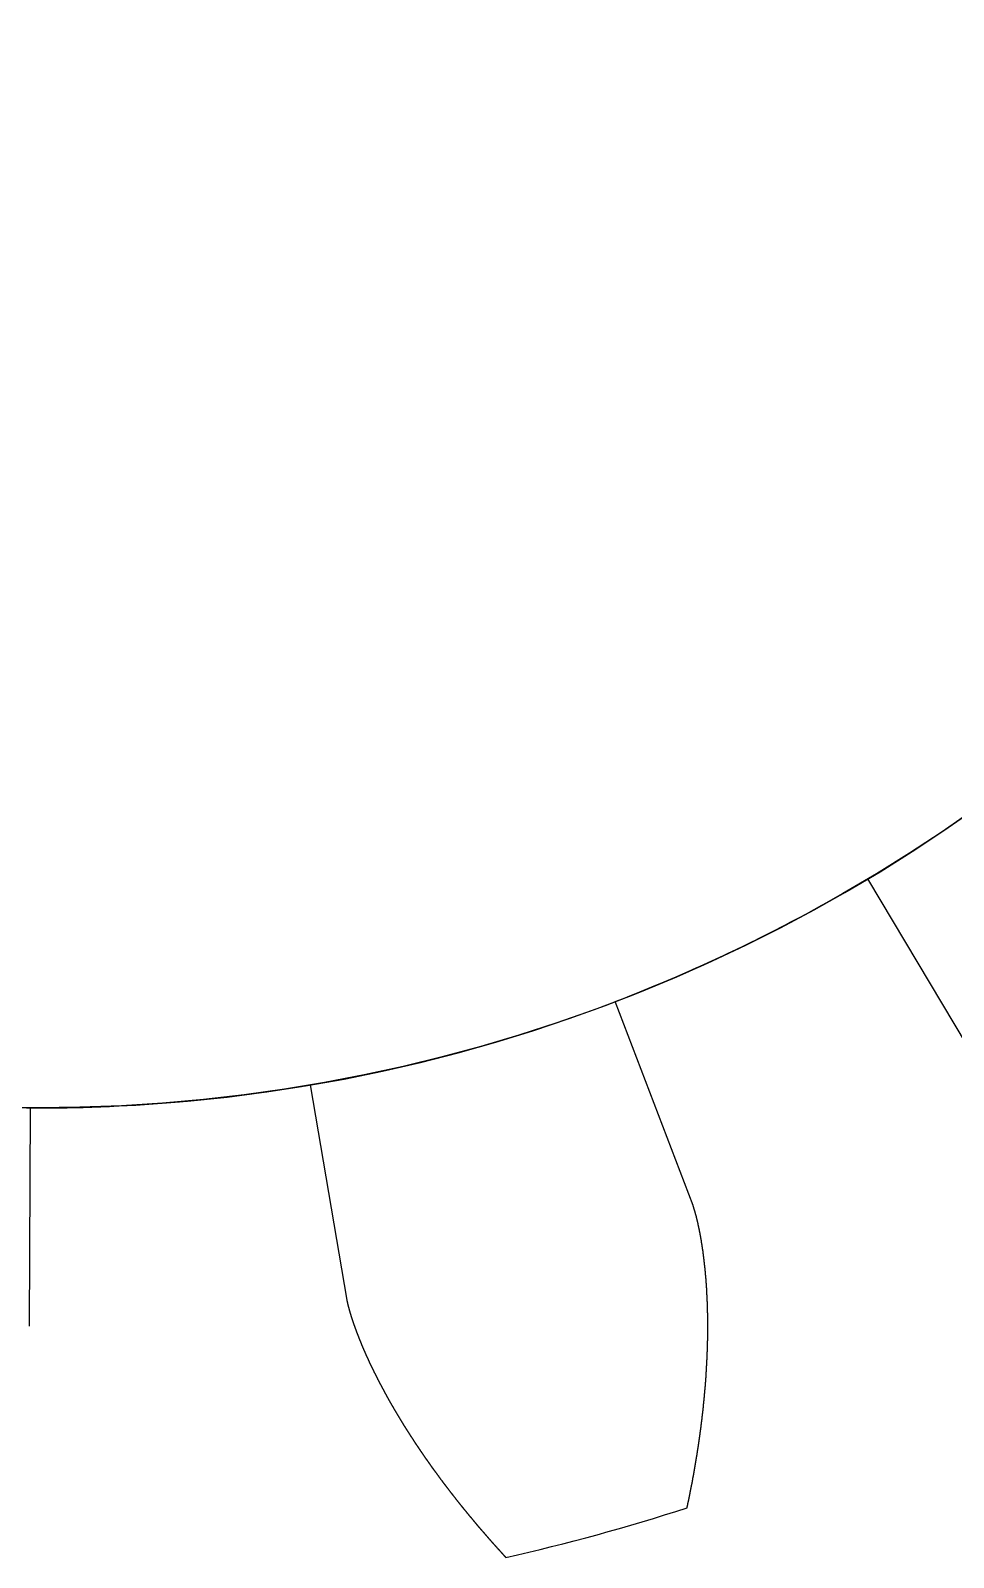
# Model space of a CAD drawing. Header units: centimetres. Extents: x -25.1 to 37.5, y -51.5 to 12.5.
# Drawn here: x 14.985 to 15.709, y -41.721 to -40.523 of the extents above; entities that cross this region are included whole.
import ezdxf

# ---------------------------------------------------------------- set-up
doc = ezdxf.new("R2010")
doc.units = ezdxf.units.CM
doc.header["$MEASUREMENT"] = 0
for name, color, linetype in [('robot assembler v21_Sketch67', 7, 'Continuous'), ('robot assembler v21_Sketch68', 7, 'Continuous'), ('robot assembler v21_Sketch69', 7, 'Continuous'), ('robot assembler v21_Sketch72', 7, 'Continuous')]:
    doc.layers.add(name, color=color, linetype=linetype)

msp = doc.modelspace()

# ---------------------------------------------------------------- linework, layer by layer
at = {"layer": 'robot assembler v21_Sketch67'}
for p, q in [((15.6418, -41.1891, 50.1), (15.7297, -41.3362, 50.1)), ((15.5049, -41.4453, 50.1), (15.4437, -41.2852, 50.1)), ((15.2044, -41.3507, 50.1), (15.2332, -41.5196, 50.1)), ((14.9842, -41.5401, 50.1), (14.985, -41.3687, 50.1)), ((15.5049, -41.4454, 50.1), (15.5049, -41.4453, 50.1)), ((15.2332, -41.5196, 50.1), (15.2332, -41.5197, 50.1))]:
    msp.add_line(p, q, dxfattribs=at)
msp.add_circle((14.991, -40.1, 50.1), 1.2687, dxfattribs=at)
for radius, start, end in [(1.2688, 290.9059, 300.8588), (1.2688, 269.7295, 279.6823), (1.6625, 282.7539, 287.8343)]:
    msp.add_arc((14.991, -40.1, 50.1), radius, start, end, dxfattribs=at)
for points in [[(15.5002, -41.6826, 50.1), (15.5002, -41.6823, 50.1), (15.5004, -41.6817, 50.1), (15.5006, -41.6808, 50.1), (15.5008, -41.6795, 50.1), (15.5011, -41.678, 50.1), (15.5015, -41.6765, 50.1), (15.5018, -41.6749, 50.1), (15.5021, -41.6734, 50.1), (15.5024, -41.6719, 50.1), (15.5027, -41.6703, 50.1), (15.503, -41.6688, 50.1), (15.5033, -41.6673, 50.1), (15.5036, -41.6658, 50.1), (15.5039, -41.6643, 50.1), (15.5042, -41.6628, 50.1), (15.5045, -41.6613, 50.1), (15.5047, -41.6598, 50.1), (15.505, -41.6583, 50.1), (15.5053, -41.6568, 50.1), (15.5056, -41.6553, 50.1), (15.5058, -41.6538, 50.1), (15.5061, -41.6523, 50.1), (15.5063, -41.6508, 50.1), (15.5066, -41.6493, 50.1), (15.5068, -41.6479, 50.1), (15.5071, -41.6464, 50.1), (15.5073, -41.6449, 50.1), (15.5076, -41.6434, 50.1), (15.5078, -41.642, 50.1), (15.5081, -41.6405, 50.1), (15.5083, -41.6391, 50.1), (15.5085, -41.6376, 50.1), (15.5087, -41.6362, 50.1), (15.509, -41.6347, 50.1), (15.5092, -41.6333, 50.1), (15.5094, -41.6318, 50.1), (15.5096, -41.6304, 50.1), (15.5098, -41.6289, 50.1), (15.51, -41.6275, 50.1), (15.5102, -41.6261, 50.1), (15.5104, -41.6247, 50.1), (15.5106, -41.6232, 50.1), (15.5108, -41.6218, 50.1), (15.511, -41.6204, 50.1), (15.5112, -41.619, 50.1), (15.5113, -41.6176, 50.1), (15.5115, -41.6162, 50.1), (15.5117, -41.6148, 50.1), (15.5119, -41.6134, 50.1), (15.512, -41.612, 50.1), (15.5122, -41.6106, 50.1), (15.5123, -41.6092, 50.1), (15.5125, -41.6078, 50.1), (15.5127, -41.6064, 50.1), (15.5128, -41.6051, 50.1), (15.513, -41.6037, 50.1), (15.5131, -41.6023, 50.1), (15.5132, -41.601, 50.1), (15.5134, -41.5996, 50.1), (15.5135, -41.5982, 50.1), (15.5136, -41.5969, 50.1), (15.5138, -41.5955, 50.1), (15.5139, -41.5942, 50.1), (15.514, -41.5929, 50.1), (15.5141, -41.5915, 50.1), (15.5142, -41.5902, 50.1), (15.5144, -41.5889, 50.1), (15.5145, -41.5875, 50.1), (15.5146, -41.5862, 50.1), (15.5147, -41.5849, 50.1), (15.5148, -41.5836, 50.1), (15.5149, -41.5823, 50.1), (15.515, -41.581, 50.1), (15.5151, -41.5797, 50.1), (15.5152, -41.5784, 50.1), (15.5152, -41.5771, 50.1), (15.5153, -41.5758, 50.1), (15.5154, -41.5745, 50.1), (15.5155, -41.5732, 50.1), (15.5155, -41.5719, 50.1), (15.5156, -41.5707, 50.1), (15.5157, -41.5694, 50.1), (15.5157, -41.5681, 50.1), (15.5158, -41.5669, 50.1), (15.5159, -41.5656, 50.1), (15.5159, -41.5644, 50.1), (15.516, -41.5631, 50.1), (15.516, -41.5619, 50.1), (15.5161, -41.5606, 50.1), (15.5161, -41.5594, 50.1), (15.5162, -41.5582, 50.1), (15.5162, -41.557, 50.1), (15.5162, -41.5557, 50.1), (15.5163, -41.5545, 50.1), (15.5163, -41.5533, 50.1), (15.5163, -41.5521, 50.1), (15.5164, -41.5509, 50.1), (15.5164, -41.5497, 50.1), (15.5164, -41.5485, 50.1), (15.5164, -41.5473, 50.1), (15.5164, -41.5462, 50.1), (15.5164, -41.545, 50.1), (15.5165, -41.5438, 50.1), (15.5165, -41.5426, 50.1), (15.5165, -41.5415, 50.1), (15.5165, -41.5403, 50.1), (15.5165, -41.5392, 50.1), (15.5165, -41.538, 50.1), (15.5165, -41.5369, 50.1), (15.5164, -41.5358, 50.1), (15.5164, -41.5346, 50.1), (15.5164, -41.5335, 50.1), (15.5164, -41.5324, 50.1), (15.5164, -41.5313, 50.1), (15.5164, -41.5301, 50.1), (15.5163, -41.529, 50.1), (15.5163, -41.5279, 50.1), (15.5163, -41.5268, 50.1), (15.5163, -41.5257, 50.1), (15.5162, -41.5247, 50.1), (15.5162, -41.5236, 50.1), (15.5162, -41.5225, 50.1), (15.5161, -41.5214, 50.1), (15.5161, -41.5204, 50.1), (15.516, -41.5193, 50.1), (15.516, -41.5183, 50.1), (15.5159, -41.5172, 50.1), (15.5159, -41.5162, 50.1), (15.5158, -41.5151, 50.1), (15.5158, -41.5141, 50.1), (15.5157, -41.5131, 50.1), (15.5157, -41.5121, 50.1), (15.5156, -41.5111, 50.1), (15.5156, -41.51, 50.1), (15.5155, -41.509, 50.1), (15.5154, -41.5081, 50.1), (15.5154, -41.5071, 50.1), (15.5153, -41.5061, 50.1), (15.5152, -41.5051, 50.1), (15.5151, -41.5041, 50.1), (15.5151, -41.5032, 50.1), (15.515, -41.5022, 50.1), (15.5149, -41.5012, 50.1), (15.5148, -41.5003, 50.1), (15.5147, -41.4994, 50.1), (15.5147, -41.4984, 50.1), (15.5146, -41.4975, 50.1), (15.5145, -41.4966, 50.1), (15.5144, -41.4957, 50.1), (15.5143, -41.4947, 50.1), (15.5142, -41.4938, 50.1), (15.5141, -41.4929, 50.1), (15.514, -41.4921, 50.1), (15.5139, -41.4912, 50.1), (15.5138, -41.4903, 50.1), (15.5137, -41.4894, 50.1), (15.5136, -41.4886, 50.1), (15.5135, -41.4877, 50.1), (15.5134, -41.4868, 50.1), (15.5133, -41.486, 50.1), (15.5132, -41.4852, 50.1), (15.5131, -41.4843, 50.1), (15.513, -41.4835, 50.1), (15.5129, -41.4827, 50.1), (15.5128, -41.4819, 50.1), (15.5127, -41.4811, 50.1), (15.5126, -41.4803, 50.1), (15.5124, -41.4795, 50.1), (15.5123, -41.4787, 50.1), (15.5122, -41.4779, 50.1), (15.5121, -41.4772, 50.1), (15.512, -41.4764, 50.1), (15.5119, -41.4757, 50.1), (15.5117, -41.4749, 50.1), (15.5116, -41.4742, 50.1), (15.5115, -41.4734, 50.1), (15.5114, -41.4727, 50.1), (15.5113, -41.472, 50.1), (15.5111, -41.4713, 50.1), (15.511, -41.4706, 50.1), (15.5109, -41.4699, 50.1), (15.5108, -41.4692, 50.1), (15.5106, -41.4686, 50.1), (15.5105, -41.4679, 50.1), (15.5104, -41.4672, 50.1), (15.5103, -41.4666, 50.1), (15.5101, -41.4659, 50.1), (15.51, -41.4653, 50.1), (15.5099, -41.4647, 50.1), (15.5098, -41.464, 50.1), (15.5096, -41.4634, 50.1), (15.5095, -41.4628, 50.1), (15.5094, -41.4622, 50.1), (15.5093, -41.4617, 50.1), (15.5091, -41.4611, 50.1), (15.509, -41.4605, 50.1), (15.5089, -41.46, 50.1), (15.5088, -41.4594, 50.1), (15.5087, -41.4589, 50.1), (15.5085, -41.4583, 50.1), (15.5084, -41.4578, 50.1), (15.5083, -41.4573, 50.1), (15.5082, -41.4568, 50.1), (15.508, -41.4563, 50.1), (15.5079, -41.4558, 50.1), (15.5078, -41.4553, 50.1), (15.5077, -41.4549, 50.1), (15.5076, -41.4544, 50.1), (15.5075, -41.454, 50.1), (15.5074, -41.4535, 50.1), (15.5072, -41.4531, 50.1), (15.5071, -41.4527, 50.1), (15.507, -41.4523, 50.1), (15.5069, -41.4519, 50.1), (15.5068, -41.4515, 50.1), (15.5067, -41.4511, 50.1), (15.5066, -41.4508, 50.1), (15.5065, -41.4504, 50.1), (15.5064, -41.4501, 50.1), (15.5063, -41.4497, 50.1), (15.5062, -41.4494, 50.1), (15.5061, -41.4491, 50.1), (15.506, -41.4488, 50.1), (15.5059, -41.4485, 50.1), (15.5058, -41.4482, 50.1), (15.5058, -41.448, 50.1), (15.5057, -41.4477, 50.1), (15.5056, -41.4475, 50.1), (15.5055, -41.4472, 50.1), (15.5055, -41.447, 50.1), (15.5054, -41.4468, 50.1), (15.5053, -41.4466, 50.1), (15.5053, -41.4464, 50.1), (15.5052, -41.4463, 50.1), (15.5052, -41.4461, 50.1), (15.5051, -41.446, 50.1), (15.5051, -41.4458, 50.1), (15.505, -41.4457, 50.1), (15.505, -41.4456, 50.1), (15.505, -41.4455, 50.1), (15.5049, -41.4455, 50.1), (15.5049, -41.4454, 50.1), (15.5049, -41.4454, 50.1), (15.5049, -41.4454, 50.1)], [(15.2332, -41.5197, 50.1), (15.2332, -41.5197, 50.1), (15.2332, -41.5197, 50.1), (15.2332, -41.5198, 50.1), (15.2332, -41.5198, 50.1), (15.2333, -41.5199, 50.1), (15.2333, -41.52, 50.1), (15.2333, -41.5202, 50.1), (15.2333, -41.5203, 50.1), (15.2334, -41.5204, 50.1), (15.2334, -41.5206, 50.1), (15.2334, -41.5208, 50.1), (15.2335, -41.521, 50.1), (15.2335, -41.5212, 50.1), (15.2336, -41.5214, 50.1), (15.2336, -41.5216, 50.1), (15.2337, -41.5218, 50.1), (15.2337, -41.5221, 50.1), (15.2338, -41.5223, 50.1), (15.2338, -41.5226, 50.1), (15.2339, -41.5229, 50.1), (15.234, -41.5232, 50.1), (15.2341, -41.5235, 50.1), (15.2341, -41.5238, 50.1), (15.2342, -41.5241, 50.1), (15.2343, -41.5245, 50.1), (15.2344, -41.5248, 50.1), (15.2345, -41.5252, 50.1), (15.2346, -41.5255, 50.1), (15.2347, -41.5259, 50.1), (15.2348, -41.5263, 50.1), (15.2349, -41.5267, 50.1), (15.235, -41.5271, 50.1), (15.2351, -41.5275, 50.1), (15.2353, -41.5279, 50.1), (15.2354, -41.5284, 50.1), (15.2355, -41.5288, 50.1), (15.2356, -41.5293, 50.1), (15.2358, -41.5297, 50.1), (15.2359, -41.5302, 50.1), (15.2361, -41.5307, 50.1), (15.2362, -41.5312, 50.1), (15.2364, -41.5317, 50.1), (15.2365, -41.5322, 50.1), (15.2367, -41.5327, 50.1), (15.2368, -41.5332, 50.1), (15.237, -41.5337, 50.1), (15.2372, -41.5343, 50.1), (15.2374, -41.5348, 50.1), (15.2375, -41.5354, 50.1), (15.2377, -41.5359, 50.1), (15.2379, -41.5365, 50.1), (15.2381, -41.5371, 50.1), (15.2383, -41.5376, 50.1), (15.2385, -41.5382, 50.1), (15.2387, -41.5388, 50.1), (15.2389, -41.5394, 50.1), (15.2392, -41.54, 50.1), (15.2394, -41.5407, 50.1), (15.2396, -41.5413, 50.1), (15.2398, -41.5419, 50.1), (15.2401, -41.5425, 50.1), (15.2403, -41.5432, 50.1), (15.2405, -41.5438, 50.1), (15.2408, -41.5445, 50.1), (15.241, -41.5452, 50.1), (15.2413, -41.5458, 50.1), (15.2416, -41.5465, 50.1), (15.2418, -41.5472, 50.1), (15.2421, -41.5479, 50.1), (15.2424, -41.5486, 50.1), (15.2426, -41.5493, 50.1), (15.2429, -41.55, 50.1), (15.2432, -41.5507, 50.1), (15.2435, -41.5514, 50.1), (15.2438, -41.5521, 50.1), (15.2441, -41.5529, 50.1), (15.2444, -41.5536, 50.1), (15.2447, -41.5544, 50.1), (15.245, -41.5551, 50.1), (15.2453, -41.5559, 50.1), (15.2456, -41.5566, 50.1), (15.246, -41.5574, 50.1), (15.2463, -41.5582, 50.1), (15.2466, -41.5589, 50.1), (15.247, -41.5597, 50.1), (15.2473, -41.5605, 50.1), (15.2477, -41.5613, 50.1), (15.248, -41.5621, 50.1), (15.2484, -41.5629, 50.1), (15.2487, -41.5637, 50.1), (15.2491, -41.5645, 50.1), (15.2495, -41.5653, 50.1), (15.2499, -41.5661, 50.1), (15.2502, -41.567, 50.1), (15.2506, -41.5678, 50.1), (15.251, -41.5686, 50.1), (15.2514, -41.5695, 50.1), (15.2518, -41.5703, 50.1), (15.2522, -41.5712, 50.1), (15.2526, -41.572, 50.1), (15.253, -41.5729, 50.1), (15.2535, -41.5737, 50.1), (15.2539, -41.5746, 50.1), (15.2543, -41.5755, 50.1), (15.2547, -41.5763, 50.1), (15.2552, -41.5772, 50.1), (15.2556, -41.5781, 50.1), (15.2561, -41.579, 50.1), (15.2565, -41.5799, 50.1), (15.257, -41.5808, 50.1), (15.2574, -41.5817, 50.1), (15.2579, -41.5826, 50.1), (15.2583, -41.5835, 50.1), (15.2588, -41.5844, 50.1), (15.2593, -41.5853, 50.1), (15.2598, -41.5862, 50.1), (15.2603, -41.5871, 50.1), (15.2608, -41.5881, 50.1), (15.2613, -41.589, 50.1), (15.2618, -41.5899, 50.1), (15.2623, -41.5909, 50.1), (15.2628, -41.5918, 50.1), (15.2633, -41.5927, 50.1), (15.2638, -41.5937, 50.1), (15.2643, -41.5946, 50.1), (15.2649, -41.5956, 50.1), (15.2654, -41.5966, 50.1), (15.2659, -41.5975, 50.1), (15.2665, -41.5985, 50.1), (15.267, -41.5994, 50.1), (15.2676, -41.6004, 50.1), (15.2681, -41.6014, 50.1), (15.2687, -41.6024, 50.1), (15.2693, -41.6033, 50.1), (15.2698, -41.6043, 50.1), (15.2704, -41.6053, 50.1), (15.271, -41.6063, 50.1), (15.2716, -41.6073, 50.1), (15.2722, -41.6083, 50.1), (15.2728, -41.6093, 50.1), (15.2734, -41.6103, 50.1), (15.274, -41.6113, 50.1), (15.2746, -41.6123, 50.1), (15.2752, -41.6133, 50.1), (15.2758, -41.6143, 50.1), (15.2764, -41.6153, 50.1), (15.2771, -41.6164, 50.1), (15.2777, -41.6174, 50.1), (15.2783, -41.6184, 50.1), (15.279, -41.6194, 50.1), (15.2796, -41.6204, 50.1), (15.2803, -41.6215, 50.1), (15.2809, -41.6225, 50.1), (15.2816, -41.6235, 50.1), (15.2823, -41.6246, 50.1), (15.2829, -41.6256, 50.1), (15.2836, -41.6267, 50.1), (15.2843, -41.6277, 50.1), (15.285, -41.6288, 50.1), (15.2857, -41.6298, 50.1), (15.2863, -41.6309, 50.1), (15.287, -41.6319, 50.1), (15.2877, -41.633, 50.1), (15.2885, -41.634, 50.1), (15.2892, -41.6351, 50.1), (15.2899, -41.6362, 50.1), (15.2906, -41.6372, 50.1), (15.2913, -41.6383, 50.1), (15.2921, -41.6394, 50.1), (15.2928, -41.6404, 50.1), (15.2935, -41.6415, 50.1), (15.2943, -41.6426, 50.1), (15.295, -41.6437, 50.1), (15.2958, -41.6447, 50.1), (15.2965, -41.6458, 50.1), (15.2973, -41.6469, 50.1), (15.2981, -41.648, 50.1), (15.2989, -41.6491, 50.1), (15.2996, -41.6502, 50.1), (15.3004, -41.6513, 50.1), (15.3012, -41.6524, 50.1), (15.302, -41.6535, 50.1), (15.3028, -41.6545, 50.1), (15.3036, -41.6556, 50.1), (15.3044, -41.6567, 50.1), (15.3052, -41.6578, 50.1), (15.306, -41.6589, 50.1), (15.3068, -41.6601, 50.1), (15.3077, -41.6612, 50.1), (15.3085, -41.6623, 50.1), (15.3093, -41.6634, 50.1), (15.3102, -41.6645, 50.1), (15.311, -41.6656, 50.1), (15.3119, -41.6667, 50.1), (15.3127, -41.6678, 50.1), (15.3136, -41.6689, 50.1), (15.3144, -41.6701, 50.1), (15.3153, -41.6712, 50.1), (15.3162, -41.6723, 50.1), (15.3171, -41.6734, 50.1), (15.3179, -41.6745, 50.1), (15.3188, -41.6757, 50.1), (15.3197, -41.6768, 50.1), (15.3206, -41.6779, 50.1), (15.3215, -41.6791, 50.1), (15.3224, -41.6802, 50.1), (15.3233, -41.6813, 50.1), (15.3242, -41.6824, 50.1), (15.3251, -41.6836, 50.1), (15.3261, -41.6847, 50.1), (15.327, -41.6858, 50.1), (15.3279, -41.687, 50.1), (15.3289, -41.6881, 50.1), (15.3298, -41.6893, 50.1), (15.3308, -41.6904, 50.1), (15.3317, -41.6915, 50.1), (15.3327, -41.6927, 50.1), (15.3336, -41.6938, 50.1), (15.3346, -41.695, 50.1), (15.3355, -41.6961, 50.1), (15.3365, -41.6973, 50.1), (15.3375, -41.6984, 50.1), (15.3385, -41.6996, 50.1), (15.3395, -41.7007, 50.1), (15.3405, -41.7018, 50.1), (15.3415, -41.703, 50.1), (15.3425, -41.7041, 50.1), (15.3435, -41.7053, 50.1), (15.3445, -41.7065, 50.1), (15.3455, -41.7076, 50.1), (15.3465, -41.7088, 50.1), (15.3475, -41.7099, 50.1), (15.3486, -41.7111, 50.1), (15.3496, -41.7122, 50.1), (15.3506, -41.7134, 50.1), (15.3517, -41.7145, 50.1), (15.3527, -41.7157, 50.1), (15.3538, -41.7168, 50.1), (15.3548, -41.718, 50.1), (15.3559, -41.7192, 50.1), (15.3567, -41.7201, 50.1), (15.3574, -41.7208, 50.1), (15.3578, -41.7212, 50.1), (15.358, -41.7215, 50.1)]]:
    msp.add_open_spline(points, degree=5, dxfattribs=at)
at = {"layer": 'robot assembler v21_Sketch68'}
for p, q in [((15.6418, -41.1891, 50.1), (15.7297, -41.3362, 50.1)), ((15.5049, -41.4453, 50.1), (15.4437, -41.2852, 50.1)), ((15.2044, -41.3507, 50.1), (15.2332, -41.5196, 50.1)), ((14.9842, -41.5401, 50.1), (14.985, -41.3687, 50.1)), ((15.5049, -41.4454, 50.1), (15.5049, -41.4453, 50.1)), ((15.2332, -41.5196, 50.1), (15.2332, -41.5197, 50.1))]:
    msp.add_line(p, q, dxfattribs=at)
msp.add_circle((14.991, -40.1, 50.1), 1.2688, dxfattribs=at)
for radius, start, end in [(1.2688, 290.9059, 300.8588), (1.2688, 269.7295, 279.6823), (1.6625, 282.7539, 287.8343)]:
    msp.add_arc((14.991, -40.1, 50.1), radius, start, end, dxfattribs=at)
for points in [[(15.5002, -41.6826, 50.1), (15.5002, -41.6823, 50.1), (15.5004, -41.6817, 50.1), (15.5006, -41.6808, 50.1), (15.5008, -41.6795, 50.1), (15.5011, -41.678, 50.1), (15.5015, -41.6765, 50.1), (15.5018, -41.6749, 50.1), (15.5021, -41.6734, 50.1), (15.5024, -41.6719, 50.1), (15.5027, -41.6703, 50.1), (15.503, -41.6688, 50.1), (15.5033, -41.6673, 50.1), (15.5036, -41.6658, 50.1), (15.5039, -41.6643, 50.1), (15.5042, -41.6628, 50.1), (15.5045, -41.6613, 50.1), (15.5047, -41.6598, 50.1), (15.505, -41.6583, 50.1), (15.5053, -41.6568, 50.1), (15.5056, -41.6553, 50.1), (15.5058, -41.6538, 50.1), (15.5061, -41.6523, 50.1), (15.5063, -41.6508, 50.1), (15.5066, -41.6493, 50.1), (15.5068, -41.6479, 50.1), (15.5071, -41.6464, 50.1), (15.5073, -41.6449, 50.1), (15.5076, -41.6434, 50.1), (15.5078, -41.642, 50.1), (15.5081, -41.6405, 50.1), (15.5083, -41.6391, 50.1), (15.5085, -41.6376, 50.1), (15.5087, -41.6362, 50.1), (15.509, -41.6347, 50.1), (15.5092, -41.6333, 50.1), (15.5094, -41.6318, 50.1), (15.5096, -41.6304, 50.1), (15.5098, -41.6289, 50.1), (15.51, -41.6275, 50.1), (15.5102, -41.6261, 50.1), (15.5104, -41.6247, 50.1), (15.5106, -41.6232, 50.1), (15.5108, -41.6218, 50.1), (15.511, -41.6204, 50.1), (15.5112, -41.619, 50.1), (15.5113, -41.6176, 50.1), (15.5115, -41.6162, 50.1), (15.5117, -41.6148, 50.1), (15.5119, -41.6134, 50.1), (15.512, -41.612, 50.1), (15.5122, -41.6106, 50.1), (15.5123, -41.6092, 50.1), (15.5125, -41.6078, 50.1), (15.5127, -41.6064, 50.1), (15.5128, -41.6051, 50.1), (15.513, -41.6037, 50.1), (15.5131, -41.6023, 50.1), (15.5132, -41.601, 50.1), (15.5134, -41.5996, 50.1), (15.5135, -41.5982, 50.1), (15.5136, -41.5969, 50.1), (15.5138, -41.5955, 50.1), (15.5139, -41.5942, 50.1), (15.514, -41.5929, 50.1), (15.5141, -41.5915, 50.1), (15.5142, -41.5902, 50.1), (15.5144, -41.5889, 50.1), (15.5145, -41.5875, 50.1), (15.5146, -41.5862, 50.1), (15.5147, -41.5849, 50.1), (15.5148, -41.5836, 50.1), (15.5149, -41.5823, 50.1), (15.515, -41.581, 50.1), (15.5151, -41.5797, 50.1), (15.5152, -41.5784, 50.1), (15.5152, -41.5771, 50.1), (15.5153, -41.5758, 50.1), (15.5154, -41.5745, 50.1), (15.5155, -41.5732, 50.1), (15.5155, -41.5719, 50.1), (15.5156, -41.5707, 50.1), (15.5157, -41.5694, 50.1), (15.5157, -41.5681, 50.1), (15.5158, -41.5669, 50.1), (15.5159, -41.5656, 50.1), (15.5159, -41.5644, 50.1), (15.516, -41.5631, 50.1), (15.516, -41.5619, 50.1), (15.5161, -41.5606, 50.1), (15.5161, -41.5594, 50.1), (15.5162, -41.5582, 50.1), (15.5162, -41.557, 50.1), (15.5162, -41.5557, 50.1), (15.5163, -41.5545, 50.1), (15.5163, -41.5533, 50.1), (15.5163, -41.5521, 50.1), (15.5164, -41.5509, 50.1), (15.5164, -41.5497, 50.1), (15.5164, -41.5485, 50.1), (15.5164, -41.5473, 50.1), (15.5164, -41.5462, 50.1), (15.5164, -41.545, 50.1), (15.5165, -41.5438, 50.1), (15.5165, -41.5426, 50.1), (15.5165, -41.5415, 50.1), (15.5165, -41.5403, 50.1), (15.5165, -41.5392, 50.1), (15.5165, -41.538, 50.1), (15.5165, -41.5369, 50.1), (15.5164, -41.5358, 50.1), (15.5164, -41.5346, 50.1), (15.5164, -41.5335, 50.1), (15.5164, -41.5324, 50.1), (15.5164, -41.5313, 50.1), (15.5164, -41.5301, 50.1), (15.5163, -41.529, 50.1), (15.5163, -41.5279, 50.1), (15.5163, -41.5268, 50.1), (15.5163, -41.5257, 50.1), (15.5162, -41.5247, 50.1), (15.5162, -41.5236, 50.1), (15.5162, -41.5225, 50.1), (15.5161, -41.5214, 50.1), (15.5161, -41.5204, 50.1), (15.516, -41.5193, 50.1), (15.516, -41.5183, 50.1), (15.5159, -41.5172, 50.1), (15.5159, -41.5162, 50.1), (15.5158, -41.5151, 50.1), (15.5158, -41.5141, 50.1), (15.5157, -41.5131, 50.1), (15.5157, -41.5121, 50.1), (15.5156, -41.5111, 50.1), (15.5156, -41.51, 50.1), (15.5155, -41.509, 50.1), (15.5154, -41.5081, 50.1), (15.5154, -41.5071, 50.1), (15.5153, -41.5061, 50.1), (15.5152, -41.5051, 50.1), (15.5151, -41.5041, 50.1), (15.5151, -41.5032, 50.1), (15.515, -41.5022, 50.1), (15.5149, -41.5012, 50.1), (15.5148, -41.5003, 50.1), (15.5147, -41.4994, 50.1), (15.5147, -41.4984, 50.1), (15.5146, -41.4975, 50.1), (15.5145, -41.4966, 50.1), (15.5144, -41.4957, 50.1), (15.5143, -41.4947, 50.1), (15.5142, -41.4938, 50.1), (15.5141, -41.4929, 50.1), (15.514, -41.4921, 50.1), (15.5139, -41.4912, 50.1), (15.5138, -41.4903, 50.1), (15.5137, -41.4894, 50.1), (15.5136, -41.4886, 50.1), (15.5135, -41.4877, 50.1), (15.5134, -41.4868, 50.1), (15.5133, -41.486, 50.1), (15.5132, -41.4852, 50.1), (15.5131, -41.4843, 50.1), (15.513, -41.4835, 50.1), (15.5129, -41.4827, 50.1), (15.5128, -41.4819, 50.1), (15.5127, -41.4811, 50.1), (15.5126, -41.4803, 50.1), (15.5124, -41.4795, 50.1), (15.5123, -41.4787, 50.1), (15.5122, -41.4779, 50.1), (15.5121, -41.4772, 50.1), (15.512, -41.4764, 50.1), (15.5119, -41.4757, 50.1), (15.5117, -41.4749, 50.1), (15.5116, -41.4742, 50.1), (15.5115, -41.4734, 50.1), (15.5114, -41.4727, 50.1), (15.5113, -41.472, 50.1), (15.5111, -41.4713, 50.1), (15.511, -41.4706, 50.1), (15.5109, -41.4699, 50.1), (15.5108, -41.4692, 50.1), (15.5106, -41.4686, 50.1), (15.5105, -41.4679, 50.1), (15.5104, -41.4672, 50.1), (15.5103, -41.4666, 50.1), (15.5101, -41.4659, 50.1), (15.51, -41.4653, 50.1), (15.5099, -41.4647, 50.1), (15.5098, -41.464, 50.1), (15.5096, -41.4634, 50.1), (15.5095, -41.4628, 50.1), (15.5094, -41.4622, 50.1), (15.5093, -41.4617, 50.1), (15.5091, -41.4611, 50.1), (15.509, -41.4605, 50.1), (15.5089, -41.46, 50.1), (15.5088, -41.4594, 50.1), (15.5087, -41.4589, 50.1), (15.5085, -41.4583, 50.1), (15.5084, -41.4578, 50.1), (15.5083, -41.4573, 50.1), (15.5082, -41.4568, 50.1), (15.508, -41.4563, 50.1), (15.5079, -41.4558, 50.1), (15.5078, -41.4553, 50.1), (15.5077, -41.4549, 50.1), (15.5076, -41.4544, 50.1), (15.5075, -41.454, 50.1), (15.5074, -41.4535, 50.1), (15.5072, -41.4531, 50.1), (15.5071, -41.4527, 50.1), (15.507, -41.4523, 50.1), (15.5069, -41.4519, 50.1), (15.5068, -41.4515, 50.1), (15.5067, -41.4511, 50.1), (15.5066, -41.4508, 50.1), (15.5065, -41.4504, 50.1), (15.5064, -41.4501, 50.1), (15.5063, -41.4497, 50.1), (15.5062, -41.4494, 50.1), (15.5061, -41.4491, 50.1), (15.506, -41.4488, 50.1), (15.5059, -41.4485, 50.1), (15.5058, -41.4482, 50.1), (15.5058, -41.448, 50.1), (15.5057, -41.4477, 50.1), (15.5056, -41.4475, 50.1), (15.5055, -41.4472, 50.1), (15.5055, -41.447, 50.1), (15.5054, -41.4468, 50.1), (15.5053, -41.4466, 50.1), (15.5053, -41.4464, 50.1), (15.5052, -41.4463, 50.1), (15.5052, -41.4461, 50.1), (15.5051, -41.446, 50.1), (15.5051, -41.4458, 50.1), (15.505, -41.4457, 50.1), (15.505, -41.4456, 50.1), (15.505, -41.4455, 50.1), (15.5049, -41.4455, 50.1), (15.5049, -41.4454, 50.1), (15.5049, -41.4454, 50.1), (15.5049, -41.4454, 50.1)], [(15.2332, -41.5197, 50.1), (15.2332, -41.5197, 50.1), (15.2332, -41.5197, 50.1), (15.2332, -41.5198, 50.1), (15.2332, -41.5198, 50.1), (15.2333, -41.5199, 50.1), (15.2333, -41.52, 50.1), (15.2333, -41.5202, 50.1), (15.2333, -41.5203, 50.1), (15.2334, -41.5204, 50.1), (15.2334, -41.5206, 50.1), (15.2334, -41.5208, 50.1), (15.2335, -41.521, 50.1), (15.2335, -41.5212, 50.1), (15.2336, -41.5214, 50.1), (15.2336, -41.5216, 50.1), (15.2337, -41.5218, 50.1), (15.2337, -41.5221, 50.1), (15.2338, -41.5223, 50.1), (15.2338, -41.5226, 50.1), (15.2339, -41.5229, 50.1), (15.234, -41.5232, 50.1), (15.2341, -41.5235, 50.1), (15.2341, -41.5238, 50.1), (15.2342, -41.5241, 50.1), (15.2343, -41.5245, 50.1), (15.2344, -41.5248, 50.1), (15.2345, -41.5252, 50.1), (15.2346, -41.5255, 50.1), (15.2347, -41.5259, 50.1), (15.2348, -41.5263, 50.1), (15.2349, -41.5267, 50.1), (15.235, -41.5271, 50.1), (15.2351, -41.5275, 50.1), (15.2353, -41.5279, 50.1), (15.2354, -41.5284, 50.1), (15.2355, -41.5288, 50.1), (15.2356, -41.5293, 50.1), (15.2358, -41.5297, 50.1), (15.2359, -41.5302, 50.1), (15.2361, -41.5307, 50.1), (15.2362, -41.5312, 50.1), (15.2364, -41.5317, 50.1), (15.2365, -41.5322, 50.1), (15.2367, -41.5327, 50.1), (15.2368, -41.5332, 50.1), (15.237, -41.5337, 50.1), (15.2372, -41.5343, 50.1), (15.2374, -41.5348, 50.1), (15.2375, -41.5354, 50.1), (15.2377, -41.5359, 50.1), (15.2379, -41.5365, 50.1), (15.2381, -41.5371, 50.1), (15.2383, -41.5376, 50.1), (15.2385, -41.5382, 50.1), (15.2387, -41.5388, 50.1), (15.2389, -41.5394, 50.1), (15.2392, -41.54, 50.1), (15.2394, -41.5407, 50.1), (15.2396, -41.5413, 50.1), (15.2398, -41.5419, 50.1), (15.2401, -41.5425, 50.1), (15.2403, -41.5432, 50.1), (15.2405, -41.5438, 50.1), (15.2408, -41.5445, 50.1), (15.241, -41.5452, 50.1), (15.2413, -41.5458, 50.1), (15.2416, -41.5465, 50.1), (15.2418, -41.5472, 50.1), (15.2421, -41.5479, 50.1), (15.2424, -41.5486, 50.1), (15.2426, -41.5493, 50.1), (15.2429, -41.55, 50.1), (15.2432, -41.5507, 50.1), (15.2435, -41.5514, 50.1), (15.2438, -41.5521, 50.1), (15.2441, -41.5529, 50.1), (15.2444, -41.5536, 50.1), (15.2447, -41.5544, 50.1), (15.245, -41.5551, 50.1), (15.2453, -41.5559, 50.1), (15.2456, -41.5566, 50.1), (15.246, -41.5574, 50.1), (15.2463, -41.5582, 50.1), (15.2466, -41.5589, 50.1), (15.247, -41.5597, 50.1), (15.2473, -41.5605, 50.1), (15.2477, -41.5613, 50.1), (15.248, -41.5621, 50.1), (15.2484, -41.5629, 50.1), (15.2487, -41.5637, 50.1), (15.2491, -41.5645, 50.1), (15.2495, -41.5653, 50.1), (15.2499, -41.5661, 50.1), (15.2502, -41.567, 50.1), (15.2506, -41.5678, 50.1), (15.251, -41.5686, 50.1), (15.2514, -41.5695, 50.1), (15.2518, -41.5703, 50.1), (15.2522, -41.5712, 50.1), (15.2526, -41.572, 50.1), (15.253, -41.5729, 50.1), (15.2535, -41.5737, 50.1), (15.2539, -41.5746, 50.1), (15.2543, -41.5755, 50.1), (15.2547, -41.5763, 50.1), (15.2552, -41.5772, 50.1), (15.2556, -41.5781, 50.1), (15.2561, -41.579, 50.1), (15.2565, -41.5799, 50.1), (15.257, -41.5808, 50.1), (15.2574, -41.5817, 50.1), (15.2579, -41.5826, 50.1), (15.2583, -41.5835, 50.1), (15.2588, -41.5844, 50.1), (15.2593, -41.5853, 50.1), (15.2598, -41.5862, 50.1), (15.2603, -41.5871, 50.1), (15.2608, -41.5881, 50.1), (15.2613, -41.589, 50.1), (15.2618, -41.5899, 50.1), (15.2623, -41.5909, 50.1), (15.2628, -41.5918, 50.1), (15.2633, -41.5927, 50.1), (15.2638, -41.5937, 50.1), (15.2643, -41.5946, 50.1), (15.2649, -41.5956, 50.1), (15.2654, -41.5966, 50.1), (15.2659, -41.5975, 50.1), (15.2665, -41.5985, 50.1), (15.267, -41.5994, 50.1), (15.2676, -41.6004, 50.1), (15.2681, -41.6014, 50.1), (15.2687, -41.6024, 50.1), (15.2693, -41.6033, 50.1), (15.2698, -41.6043, 50.1), (15.2704, -41.6053, 50.1), (15.271, -41.6063, 50.1), (15.2716, -41.6073, 50.1), (15.2722, -41.6083, 50.1), (15.2728, -41.6093, 50.1), (15.2734, -41.6103, 50.1), (15.274, -41.6113, 50.1), (15.2746, -41.6123, 50.1), (15.2752, -41.6133, 50.1), (15.2758, -41.6143, 50.1), (15.2764, -41.6153, 50.1), (15.2771, -41.6164, 50.1), (15.2777, -41.6174, 50.1), (15.2783, -41.6184, 50.1), (15.279, -41.6194, 50.1), (15.2796, -41.6204, 50.1), (15.2803, -41.6215, 50.1), (15.2809, -41.6225, 50.1), (15.2816, -41.6235, 50.1), (15.2823, -41.6246, 50.1), (15.2829, -41.6256, 50.1), (15.2836, -41.6267, 50.1), (15.2843, -41.6277, 50.1), (15.285, -41.6288, 50.1), (15.2857, -41.6298, 50.1), (15.2863, -41.6309, 50.1), (15.287, -41.6319, 50.1), (15.2877, -41.633, 50.1), (15.2885, -41.634, 50.1), (15.2892, -41.6351, 50.1), (15.2899, -41.6362, 50.1), (15.2906, -41.6372, 50.1), (15.2913, -41.6383, 50.1), (15.2921, -41.6394, 50.1), (15.2928, -41.6404, 50.1), (15.2935, -41.6415, 50.1), (15.2943, -41.6426, 50.1), (15.295, -41.6437, 50.1), (15.2958, -41.6447, 50.1), (15.2965, -41.6458, 50.1), (15.2973, -41.6469, 50.1), (15.2981, -41.648, 50.1), (15.2989, -41.6491, 50.1), (15.2996, -41.6502, 50.1), (15.3004, -41.6513, 50.1), (15.3012, -41.6524, 50.1), (15.302, -41.6535, 50.1), (15.3028, -41.6545, 50.1), (15.3036, -41.6556, 50.1), (15.3044, -41.6567, 50.1), (15.3052, -41.6578, 50.1), (15.306, -41.6589, 50.1), (15.3068, -41.6601, 50.1), (15.3077, -41.6612, 50.1), (15.3085, -41.6623, 50.1), (15.3093, -41.6634, 50.1), (15.3102, -41.6645, 50.1), (15.311, -41.6656, 50.1), (15.3119, -41.6667, 50.1), (15.3127, -41.6678, 50.1), (15.3136, -41.6689, 50.1), (15.3144, -41.6701, 50.1), (15.3153, -41.6712, 50.1), (15.3162, -41.6723, 50.1), (15.3171, -41.6734, 50.1), (15.3179, -41.6745, 50.1), (15.3188, -41.6757, 50.1), (15.3197, -41.6768, 50.1), (15.3206, -41.6779, 50.1), (15.3215, -41.6791, 50.1), (15.3224, -41.6802, 50.1), (15.3233, -41.6813, 50.1), (15.3242, -41.6824, 50.1), (15.3251, -41.6836, 50.1), (15.3261, -41.6847, 50.1), (15.327, -41.6858, 50.1), (15.3279, -41.687, 50.1), (15.3289, -41.6881, 50.1), (15.3298, -41.6893, 50.1), (15.3308, -41.6904, 50.1), (15.3317, -41.6915, 50.1), (15.3327, -41.6927, 50.1), (15.3336, -41.6938, 50.1), (15.3346, -41.695, 50.1), (15.3355, -41.6961, 50.1), (15.3365, -41.6973, 50.1), (15.3375, -41.6984, 50.1), (15.3385, -41.6996, 50.1), (15.3395, -41.7007, 50.1), (15.3405, -41.7018, 50.1), (15.3415, -41.703, 50.1), (15.3425, -41.7041, 50.1), (15.3435, -41.7053, 50.1), (15.3445, -41.7065, 50.1), (15.3455, -41.7076, 50.1), (15.3465, -41.7088, 50.1), (15.3475, -41.7099, 50.1), (15.3486, -41.7111, 50.1), (15.3496, -41.7122, 50.1), (15.3506, -41.7134, 50.1), (15.3517, -41.7145, 50.1), (15.3527, -41.7157, 50.1), (15.3538, -41.7168, 50.1), (15.3548, -41.718, 50.1), (15.3559, -41.7192, 50.1), (15.3567, -41.7201, 50.1), (15.3574, -41.7208, 50.1), (15.3578, -41.7212, 50.1), (15.358, -41.7215, 50.1)]]:
    msp.add_open_spline(points, degree=5, dxfattribs=at)
at = {"layer": 'robot assembler v21_Sketch69'}
msp.add_circle((14.991, -40.1, 51.3), 1.2688, dxfattribs=at)
at = {"layer": 'robot assembler v21_Sketch72'}
msp.add_arc((14.991, -40.1, 51.3), 1.2688, 94.1128, 85.0713, dxfattribs=at)

doc.saveas('drawing.dxf')
